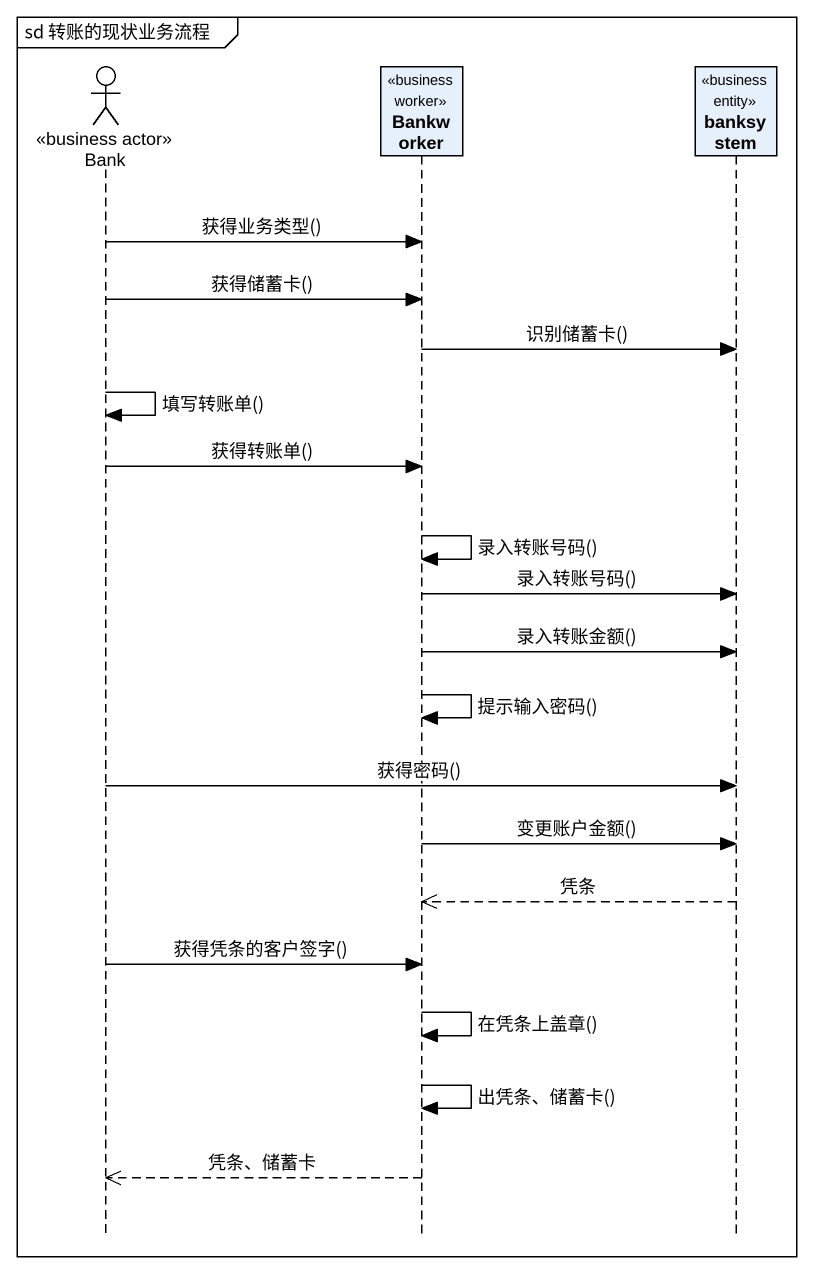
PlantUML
@startuml
mainframe sd 转账的现状业务流程
hide footbox
actor Bank <<business actor>>
participant Bankworker <<business worker>>
participant banksystem <<business entity>>

Bank -> Bankworker : 获得业务类型()
Bank -> Bankworker : 获得储蓄卡()
Bankworker -> banksystem : 识别储蓄卡()
Bank -> Bank : 填写转账单()
Bank -> Bankworker : 获得转账单()
Bankworker -> Bankworker : 录入转账号码()
Bankworker -> banksystem : 录入转账号码()
Bankworker -> banksystem : 录入转账金额()
Bankworker -> Bankworker : 提示输入密码()
Bank -> banksystem : 获得密码()
Bankworker -> banksystem : 变更账户金额()
banksystem -->> Bankworker : 凭条
Bank -> Bankworker : 获得凭条的客户签字()
Bankworker -> Bankworker : 在凭条上盖章()
Bankworker -> Bankworker : 出凭条、储蓄卡()
Bankworker -->> Bank : 凭条、储蓄卡
@enduml
